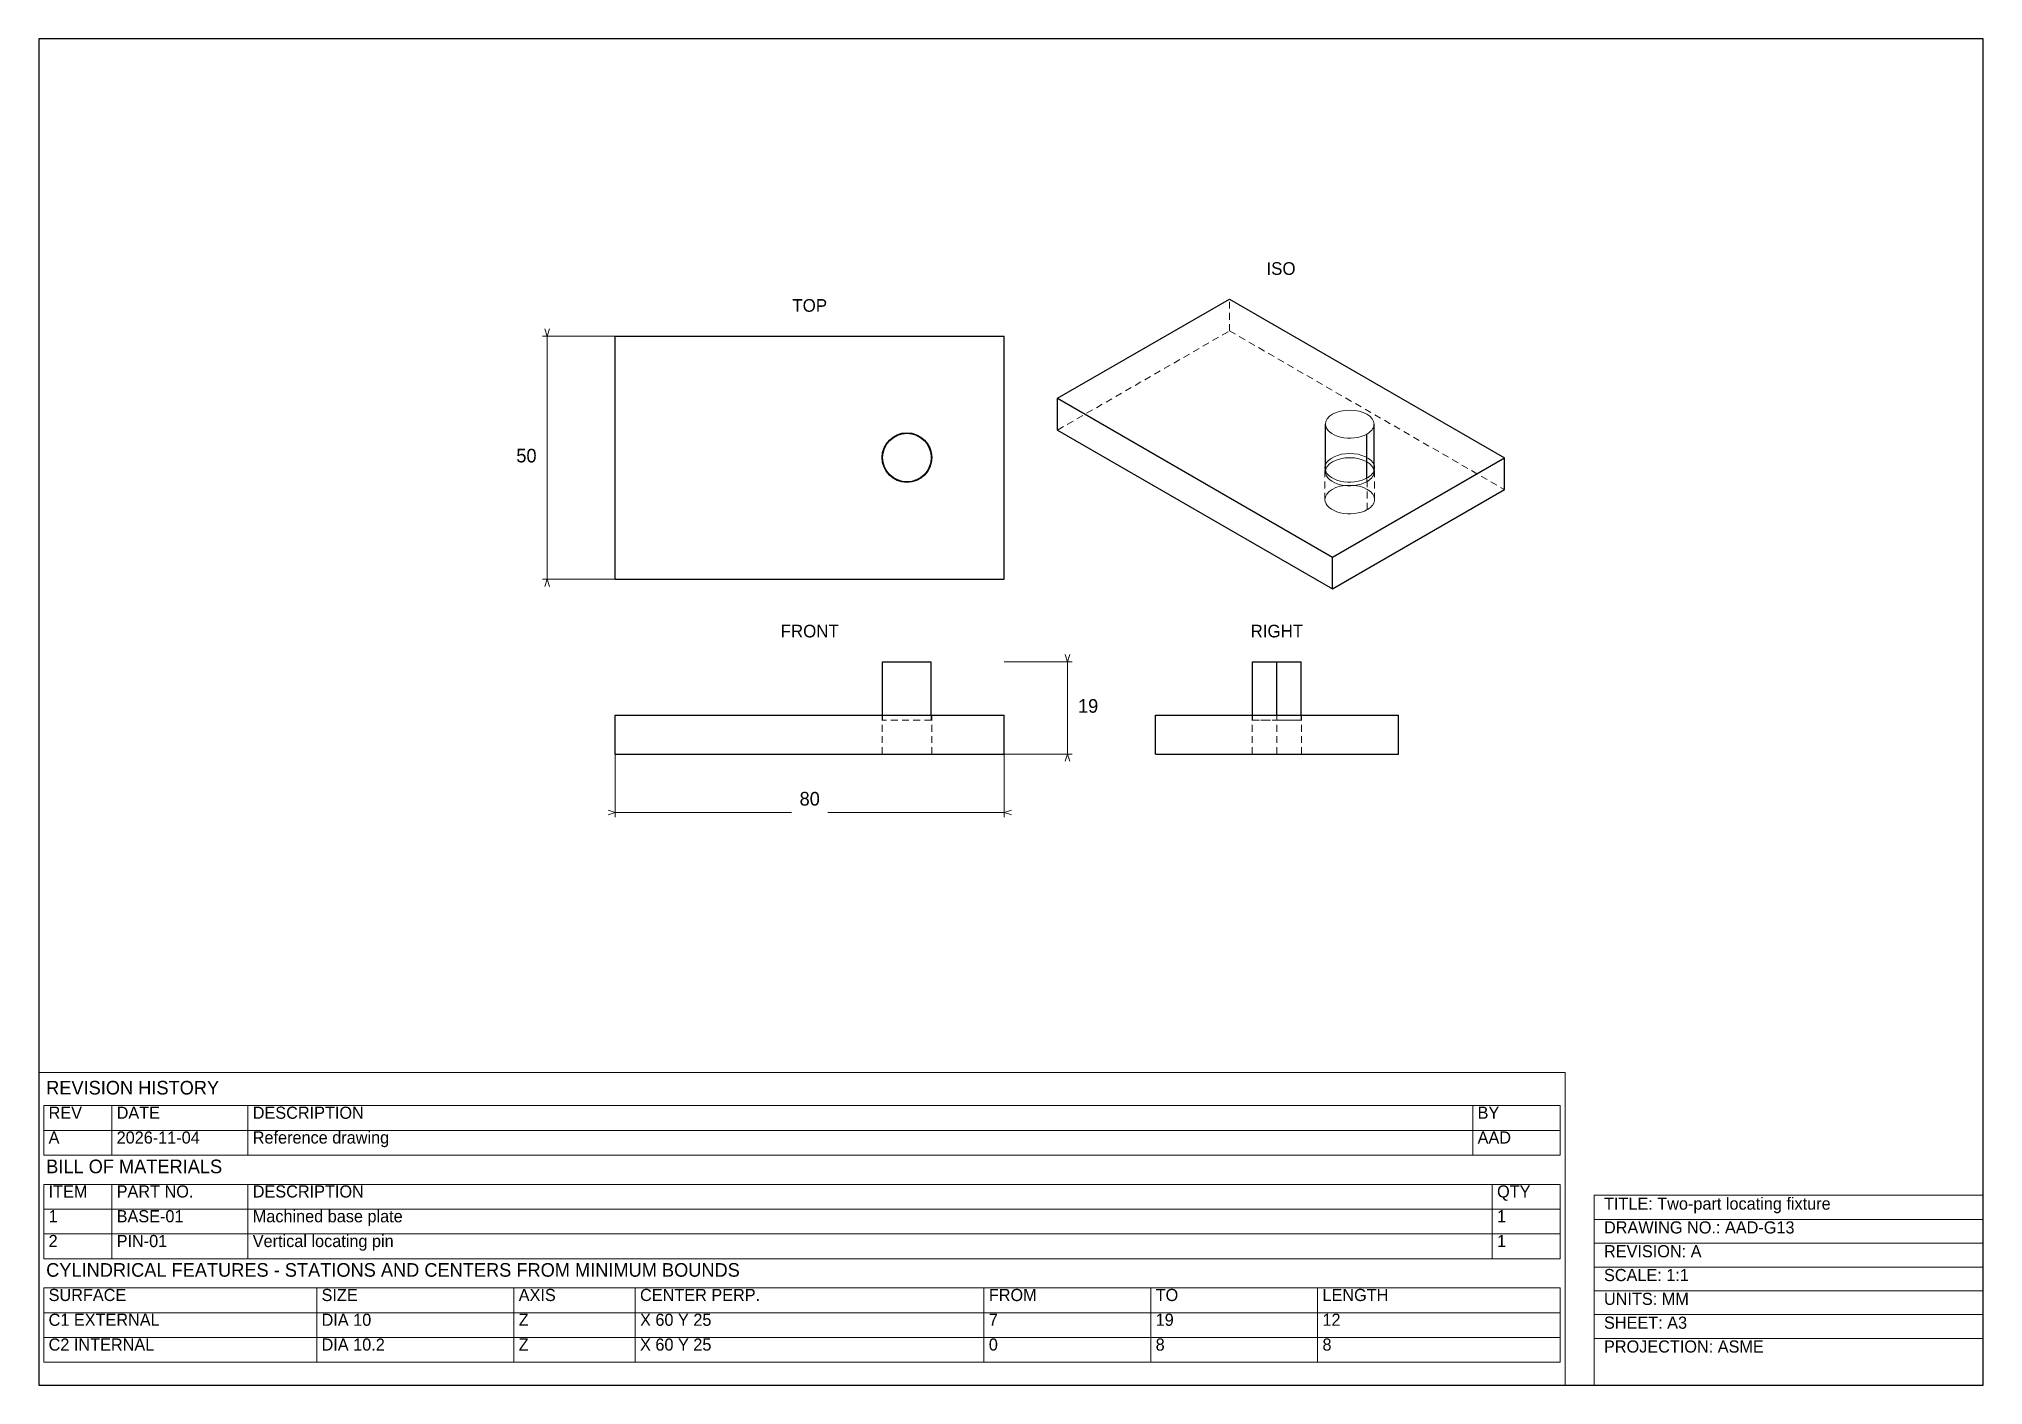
# Model space of a CAD drawing. Header units: millimetres. Extents: x 10 to 410, y 10 to 287.
import ezdxf
from ezdxf.enums import TextEntityAlignment as Align

# ---------------------------------------------------------------- set-up
doc = ezdxf.new("R2010")
doc.units = ezdxf.units.MM
doc.linetypes.add('HIDDEN', pattern=[2.3, 1.4, -0.9])
for name, color, linetype, lineweight in [('ANNOTATION', 7, 'Continuous', 18), ('BORDER', 7, 'Continuous', 18), ('DIMENSIONS', 7, 'Continuous', 18), ('HIDDEN', 8, 'Continuous', 18), ('SCHEDULE', 7, 'Continuous', 18), ('TITLE', 7, 'Continuous', 18), ('VISIBLE', 7, 'Continuous', 18)]:
    doc.layers.add(name, color=color, linetype=linetype, lineweight=lineweight)

msp = doc.modelspace()

# ---------------------------------------------------------------- linework, layer by layer
at = {"layer": 'BORDER', "lineweight": 30}
for p, q in [((410, 287), (10, 287)), ((10, 287), (10, 10)), ((410, 10), (410, 287)), ((10, 10), (410, 10))]:
    msp.add_line(p, q, dxfattribs=at)
at = {"layer": 'DIMENSIONS', "lineweight": 13}
for p, q in [((128.59, 225.85), (113.59, 225.85)), ((128.59, 175.85), (113.59, 175.85)), ((208.59, 158.85), (222.59, 158.85)), ((128.59, 139.85), (128.59, 126.85)), ((208.59, 139.85), (208.59, 126.85)), ((208.59, 139.85), (222.59, 139.85))]:
    msp.add_line(p, q, dxfattribs=at)
at = {"layer": 'DIMENSIONS', "lineweight": 18}
for p, q in [((114.59, 225.85), (114.11, 227.35)), ((114.59, 225.85), (115.07, 227.35)), ((114.59, 175.85), (114.59, 225.85)), ((114.59, 175.85), (114.11, 174.35)), ((114.59, 175.85), (115.07, 174.35)), ((221.59, 158.85), (221.11, 160.35)), ((221.59, 158.85), (222.07, 160.35)), ((221.59, 139.85), (221.59, 158.85)), ((221.59, 139.85), (221.11, 138.35)), ((221.59, 139.85), (222.07, 138.35)), ((128.59, 127.85), (127.09, 128.33)), ((208.59, 127.85), (210.09, 128.33)), ((128.59, 127.85), (127.09, 127.37)), ((128.59, 127.85), (164.84, 127.85)), ((172.34, 127.85), (208.59, 127.85)), ((208.59, 127.85), (210.09, 127.37))]:
    msp.add_line(p, q, dxfattribs=at)
at = {"layer": 'HIDDEN', "linetype": 'HIDDEN', "lineweight": 18}
for p, q in [((254.95, 226.92), (254.95, 233.45)), ((219.59, 206.51), (254.95, 226.92)), ((254.95, 226.92), (311.51, 194.26)), ((274.6, 192.22), (274.6, 198.75)), ((274.7, 197.93), (274.7, 198.17)), ((283.23, 195.89), (283.23, 196.63)), ((283.3, 190.14), (283.3, 196.67)), ((284.7, 197.93), (284.7, 198.17)), ((284.8, 192.22), (284.8, 198.75)), ((269.7, 158.85), (259.7, 158.85)), ((183.49, 139.85), (183.49, 147.85)), ((193.69, 147.85), (183.49, 147.85)), ((183.59, 146.85), (183.59, 147.85)), ((193.59, 146.85), (183.59, 146.85)), ((193.59, 146.85), (193.59, 147.85)), ((193.69, 139.85), (193.69, 147.85)), ((259.6, 139.85), (259.6, 147.85)), ((259.6, 147.85), (264.7, 147.85)), ((269.8, 147.85), (259.6, 147.85)), ((259.7, 146.85), (259.7, 147.85)), ((259.7, 146.85), (264.7, 146.85)), ((269.7, 146.85), (259.7, 146.85)), ((264.7, 139.85), (264.7, 147.85)), ((264.7, 146.85), (264.7, 147.85)), ((264.7, 147.85), (269.8, 147.85)), ((264.7, 146.85), (269.7, 146.85)), ((269.7, 146.85), (269.7, 147.85)), ((269.8, 139.85), (269.8, 147.85)), ((193.69, 139.85), (183.49, 139.85)), ((259.6, 139.85), (264.7, 139.85)), ((269.8, 139.85), (259.6, 139.85)), ((264.7, 139.85), (269.8, 139.85))]:
    msp.add_line(p, q, dxfattribs=at)
at = {"layer": 'HIDDEN', "linetype": 'HIDDEN', "lineweight": 15}
for points in [[(284.7, 199.33), (284.45, 199.82), (284.07, 200.27), (283.55, 200.68), (282.93, 201.03), (282.21, 201.31), (281.41, 201.52), (280.57, 201.65), (279.7, 201.7), (278.82, 201.65), (277.98, 201.52), (277.18, 201.31), (276.46, 201.03), (275.84, 200.68), (275.32, 200.27), (274.94, 199.82), (274.7, 199.33)], [(284.7, 197.93), (284.6, 198.5), (284.31, 199.04), (283.85, 199.54), (283.23, 199.98), (282.47, 200.33), (281.61, 200.6), (280.67, 200.77), (279.7, 200.82), (278.72, 200.77), (277.78, 200.6), (276.92, 200.33), (276.16, 199.98), (275.54, 199.54), (275.08, 199.04), (274.79, 198.5), (274.7, 197.93)], [(274.7, 197.93), (274.75, 197.51), (274.91, 197.1), (275.18, 196.7), (275.54, 196.33), (275.99, 196), (276.52, 195.7), (277.12, 195.46), (277.78, 195.27), (278.48, 195.13), (279.21, 195.06), (279.94, 195.05), (280.67, 195.1), (281.38, 195.22), (282.05, 195.39), (282.67, 195.62), (283.23, 195.89)], [(283.23, 195.89), (283.4, 196), (283.56, 196.1), (283.71, 196.21), (283.85, 196.33), (283.98, 196.45), (284.1, 196.57), (284.22, 196.7), (284.31, 196.83), (284.4, 196.96), (284.48, 197.1), (284.55, 197.23), (284.6, 197.37), (284.64, 197.51), (284.67, 197.65), (284.69, 197.79), (284.7, 197.93)], [(284.8, 192.22), (284.7, 192.79), (284.41, 193.35), (283.94, 193.85), (283.3, 194.3), (282.53, 194.67), (281.65, 194.94), (280.69, 195.11), (279.7, 195.16), (278.7, 195.11), (277.74, 194.94), (276.86, 194.67), (276.09, 194.3), (275.45, 193.85), (274.98, 193.35), (274.69, 192.79), (274.6, 192.22)], [(274.6, 192.22), (274.65, 191.79), (274.81, 191.36), (275.08, 190.96), (275.45, 190.58), (275.92, 190.24), (276.46, 189.94), (277.07, 189.69), (277.74, 189.5), (278.46, 189.36), (279.2, 189.29), (279.95, 189.28), (280.69, 189.33), (281.41, 189.45), (282.1, 189.62), (282.73, 189.85), (283.3, 190.14)], [(283.3, 190.14), (283.47, 190.24), (283.64, 190.35), (283.79, 190.47), (283.94, 190.58), (284.07, 190.71), (284.19, 190.83), (284.31, 190.96), (284.41, 191.09), (284.5, 191.23), (284.58, 191.36), (284.64, 191.5), (284.7, 191.64), (284.74, 191.79), (284.77, 191.93), (284.79, 192.07), (284.8, 192.22)]]:
    msp.add_lwpolyline(points, dxfattribs=at)
at = {"layer": 'SCHEDULE', "lineweight": 18}
for p, q in [((324, 74.3), (10, 74.3)), ((10, 74.3), (10, 10)), ((324, 10), (324, 74.3)), ((10, 10), (324, 10))]:
    msp.add_line(p, q, dxfattribs=at)
at = {"layer": 'SCHEDULE', "lineweight": 13}
for p, q in [((11, 67.5), (323, 67.5)), ((11, 67.5), (11, 57.3)), ((25, 67.5), (25, 57.3)), ((53, 67.5), (53, 57.3)), ((305, 67.5), (305, 57.3)), ((323, 67.5), (323, 57.3)), ((11, 62.4), (323, 62.4)), ((11, 57.3), (323, 57.3)), ((11, 51.3), (323, 51.3)), ((11, 51.3), (11, 36)), ((25, 51.3), (25, 36)), ((53, 51.3), (53, 36)), ((309, 51.3), (309, 36)), ((323, 51.3), (323, 36)), ((11, 46.2), (323, 46.2)), ((11, 41.1), (323, 41.1)), ((11, 36), (323, 36)), ((11, 30), (323, 30)), ((11, 30), (11, 14.7)), ((67.16, 30), (67.16, 14.7)), ((107.72, 30), (107.72, 14.7)), ((132.68, 30), (132.68, 14.7)), ((204.44, 30), (204.44, 14.7)), ((238.76, 30), (238.76, 14.7)), ((273.08, 30), (273.08, 14.7)), ((323, 30), (323, 14.7)), ((11, 24.9), (323, 24.9)), ((11, 19.8), (323, 19.8)), ((11, 14.7), (323, 14.7))]:
    msp.add_line(p, q, dxfattribs=at)
at = {"layer": 'TITLE', "lineweight": 18}
for p, q in [((410, 49.1), (330, 49.1)), ((330, 49.1), (330, 10)), ((410, 10), (410, 49.1)), ((330, 10), (410, 10))]:
    msp.add_line(p, q, dxfattribs=at)
at = {"layer": 'TITLE', "lineweight": 13}
for p, q in [((330, 44.1), (410, 44.1)), ((330, 39.2), (410, 39.2)), ((330, 34.3), (410, 34.3)), ((330, 29.4), (410, 29.4)), ((330, 24.5), (410, 24.5)), ((330, 19.6), (410, 19.6))]:
    msp.add_line(p, q, dxfattribs=at)
at = {"layer": 'VISIBLE', "lineweight": 25}
for p, q in [((219.59, 213.04), (254.95, 233.45)), ((254.95, 233.45), (311.51, 200.79)), ((128.59, 175.85), (128.59, 225.85)), ((128.59, 225.85), (208.59, 225.85)), ((208.59, 175.85), (208.59, 225.85)), ((219.59, 206.51), (219.59, 213.04)), ((219.59, 213.04), (276.16, 180.38)), ((219.59, 206.51), (276.16, 173.85)), ((274.7, 198.17), (274.7, 207.73)), ((283.23, 196.63), (283.23, 205.69)), ((284.7, 198.17), (284.7, 207.73)), ((276.16, 180.38), (311.51, 200.79)), ((311.51, 194.26), (311.51, 200.79)), ((276.16, 173.85), (311.51, 194.26)), ((276.16, 173.85), (276.16, 180.38)), ((128.59, 175.85), (208.59, 175.85)), ((183.59, 147.85), (183.59, 158.85)), ((183.59, 158.85), (193.59, 158.85)), ((193.59, 147.85), (193.59, 158.85)), ((259.7, 147.85), (259.7, 158.85)), ((259.7, 158.85), (264.7, 158.85)), ((264.7, 147.85), (264.7, 158.85)), ((264.7, 158.85), (269.7, 158.85)), ((269.7, 147.85), (269.7, 158.85)), ((128.59, 139.85), (128.59, 147.85)), ((128.59, 147.85), (208.59, 147.85)), ((208.59, 139.85), (208.59, 147.85)), ((239.7, 139.85), (239.7, 147.85)), ((239.7, 147.85), (289.7, 147.85)), ((289.7, 139.85), (289.7, 147.85)), ((128.59, 139.85), (208.59, 139.85)), ((239.7, 139.85), (289.7, 139.85))]:
    msp.add_line(p, q, dxfattribs=at)
at = {"layer": 'VISIBLE', "lineweight": 18}
for points in [[(284.7, 207.73), (284.6, 208.3), (284.31, 208.84), (283.85, 209.34), (283.23, 209.77), (282.47, 210.13), (281.61, 210.4), (280.67, 210.56), (279.7, 210.62), (278.72, 210.56), (277.78, 210.4), (276.92, 210.13), (276.16, 209.77), (275.54, 209.34), (275.08, 208.84), (274.79, 208.3), (274.7, 207.73)], [(274.7, 207.73), (274.75, 207.31), (274.91, 206.89), (275.18, 206.5), (275.54, 206.13), (275.99, 205.79), (276.52, 205.5), (277.12, 205.26), (277.78, 205.07), (278.48, 204.93), (279.21, 204.86), (279.94, 204.85), (280.67, 204.9), (281.38, 205.01), (282.05, 205.19), (282.67, 205.41), (283.23, 205.69)], [(283.23, 205.69), (283.4, 205.79), (283.56, 205.9), (283.71, 206.01), (283.85, 206.13), (283.98, 206.25), (284.1, 206.37), (284.22, 206.5), (284.31, 206.63), (284.4, 206.76), (284.48, 206.89), (284.55, 207.03), (284.6, 207.17), (284.64, 207.31), (284.67, 207.45), (284.69, 207.59), (284.7, 207.73)], [(274.7, 199.33), (274.68, 199.3), (274.67, 199.26), (274.66, 199.22), (274.65, 199.19), (274.64, 199.15), (274.63, 199.12), (274.63, 199.08), (274.62, 199.04), (274.61, 199.01), (274.61, 198.97), (274.6, 198.93), (274.6, 198.9), (274.6, 198.86), (274.6, 198.82), (274.6, 198.79), (274.6, 198.75)], [(274.6, 198.75), (274.65, 198.32), (274.81, 197.9), (275.08, 197.49), (275.45, 197.12), (275.92, 196.77), (276.46, 196.47), (277.07, 196.23), (277.74, 196.03), (278.46, 195.89), (279.2, 195.82), (279.95, 195.81), (280.69, 195.86), (281.41, 195.98), (282.1, 196.15), (282.73, 196.39), (283.3, 196.67)], [(283.3, 196.67), (283.47, 196.77), (283.64, 196.88), (283.79, 197), (283.94, 197.12), (284.07, 197.24), (284.19, 197.36), (284.31, 197.49), (284.41, 197.62), (284.5, 197.76), (284.58, 197.9), (284.64, 198.04), (284.7, 198.18), (284.74, 198.32), (284.77, 198.46), (284.79, 198.61), (284.8, 198.75)], [(284.8, 198.75), (284.79, 198.79), (284.79, 198.82), (284.79, 198.86), (284.79, 198.9), (284.79, 198.93), (284.78, 198.97), (284.78, 199.01), (284.77, 199.04), (284.76, 199.08), (284.76, 199.12), (284.75, 199.15), (284.74, 199.19), (284.73, 199.22), (284.72, 199.26), (284.71, 199.3), (284.7, 199.33)]]:
    msp.add_lwpolyline(points, dxfattribs=at)
at = {"layer": 'VISIBLE', "lineweight": 25}
for radius in [5.1, 5]:
    msp.add_circle((188.59, 200.85), radius, dxfattribs=at)

# ---------------------------------------------------------------- texts
at = {"layer": 'ANNOTATION', "lineweight": 18}
for s, p in [('ISO', (265.55, 238.45)), ('TOP', (168.59, 230.85)), ('FRONT', (168.59, 163.85)), ('RIGHT', (264.7, 163.85))]:
    msp.add_text(s, height=2.6, dxfattribs=at).set_placement(p, align=Align.CENTER)
at = {"layer": 'DIMENSIONS', "lineweight": 18}
msp.add_text('50', height=2.8, dxfattribs=at).set_placement((112.39, 199.85), align=Align.RIGHT)
msp.add_text('19', height=2.8, dxfattribs=at).set_placement((223.79, 148.35))
msp.add_text('80', height=2.8, dxfattribs=at).set_placement((168.59, 129.25), align=Align.CENTER)
at = {"layer": 'SCHEDULE', "lineweight": 18}
for s, height, p in [('REVISION HISTORY', 2.8, (11.5, 69.8)), ('REV', 2.5, (12, 64.8)), ('DATE', 2.5, (26, 64.8)), ('DESCRIPTION', 2.5, (54, 64.8)), ('BY', 2.5, (306, 64.8)), ('A', 2.5, (12, 59.7)), ('2026-11-04', 2.5, (26, 59.7)), ('Reference drawing', 2.5, (54, 59.7)), ('AAD', 2.5, (306, 59.7)), ('BILL OF MATERIALS', 2.8, (11.5, 53.6)), ('ITEM', 2.5, (12, 48.6)), ('PART NO.', 2.5, (26, 48.6)), ('DESCRIPTION', 2.5, (54, 48.6)), ('QTY', 2.5, (310, 48.6)), ('1', 2.5, (12, 43.5)), ('BASE-01', 2.5, (26, 43.5)), ('Machined base plate', 2.5, (54, 43.5)), ('1', 2.5, (310, 43.5)), ('2', 2.5, (12, 38.4)), ('PIN-01', 2.5, (26, 38.4)), ('Vertical locating pin', 2.5, (54, 38.4)), ('1', 2.5, (310, 38.4)), ('CYLINDRICAL FEATURES - STATIONS AND CENTERS FROM MINIMUM BOUNDS', 2.8, (11.5, 32.3)), ('SURFACE', 2.5, (12, 27.3)), ('SIZE', 2.5, (68.16, 27.3)), ('AXIS', 2.5, (108.72, 27.3)), ('CENTER PERP.', 2.5, (133.68, 27.3)), ('FROM', 2.5, (205.44, 27.3)), ('TO', 2.5, (239.76, 27.3)), ('LENGTH', 2.5, (274.08, 27.3)), ('C1 EXTERNAL', 2.5, (12, 22.2)), ('DIA 10', 2.5, (68.16, 22.2)), ('Z', 2.5, (108.72, 22.2)), ('X 60 Y 25', 2.5, (133.68, 22.2)), ('7', 2.5, (205.44, 22.2)), ('19', 2.5, (239.76, 22.2)), ('12', 2.5, (274.08, 22.2)), ('C2 INTERNAL', 2.5, (12, 17.1)), ('DIA 10.2', 2.5, (68.16, 17.1)), ('Z', 2.5, (108.72, 17.1)), ('X 60 Y 25', 2.5, (133.68, 17.1)), ('0', 2.5, (205.44, 17.1)), ('8', 2.5, (239.76, 17.1)), ('8', 2.5, (274.08, 17.1))]:
    msp.add_text(s, height=height, dxfattribs=at).set_placement(p)
at = {"layer": 'TITLE', "lineweight": 18}
for s, p in [('TITLE: Two-part locating fixture', (332, 46.1)), ('DRAWING NO.: AAD-G13', (332, 41.2)), ('REVISION: A', (332, 36.3)), ('SCALE: 1:1', (332, 31.4)), ('UNITS: MM', (332, 26.5)), ('SHEET: A3', (332, 21.6)), ('PROJECTION: ASME', (332, 16.7))]:
    msp.add_text(s, height=2.5, dxfattribs=at).set_placement(p)

doc.saveas('drawing.dxf')
